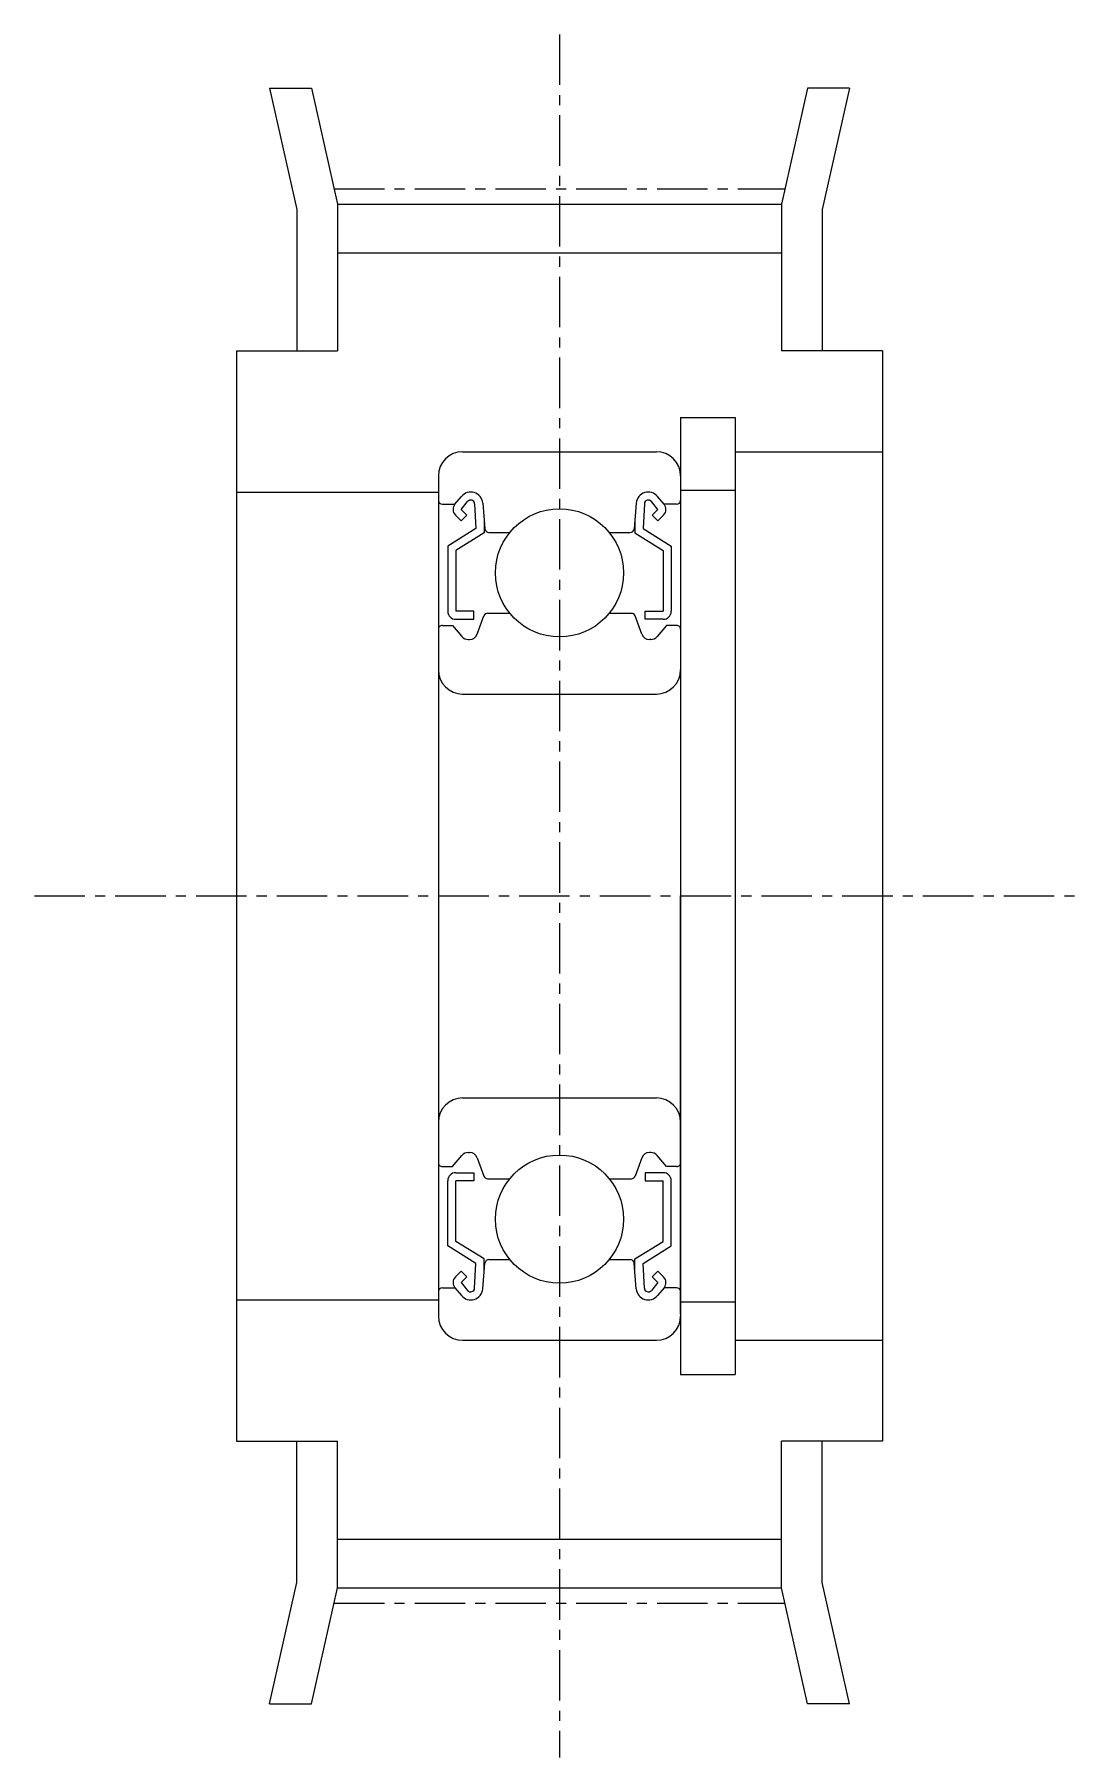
# Model space of a CAD drawing. Extents: x 68 to 217, y 69 to 206.
# Drawn here: x 191.16 to 217.16, y 163.12 to 205.78 of the extents above; entities outside this region: 2.
import ezdxf

# ---------------------------------------------------------------- set-up
doc = ezdxf.new("R2010")
doc.units = 0
doc.linetypes.add('CENTER', pattern=[2, 1.25, -0.25, 0.25, -0.25])
doc.layers.get('0').update_dxf_attribs({"linetype": 'CONTINUOUS'})
doc.layers.add('CENTER', color=1, linetype='CENTER')

msp = doc.modelspace()

# ---------------------------------------------------------------- linework, layer by layer
for p, q in [((196.979, 204.45), (198.014, 204.45)), ((196.979, 204.45), (197.658, 201.443)), ((198.014, 204.45), (198.658, 201.575)), ((210.302, 204.45), (209.658, 201.575)), ((211.337, 204.45), (210.302, 204.45)), ((211.337, 204.45), (210.658, 201.443)), ((197.658, 201.443), (197.658, 197.95)), ((198.658, 201.575), (209.658, 201.575)), ((198.658, 201.575), (198.658, 197.95)), ((209.658, 201.575), (209.658, 197.95)), ((210.658, 201.443), (210.658, 197.95)), ((198.658, 200.375), (209.658, 200.375)), ((196.158, 197.95), (196.158, 170.95)), ((196.158, 197.95), (198.658, 197.95)), ((212.158, 197.95), (209.658, 197.95)), ((212.158, 197.95), (212.158, 170.95)), ((207.158, 196.3), (208.506, 196.3)), ((207.158, 196.3), (207.158, 172.6)), ((208.506, 196.3), (208.506, 172.6)), ((201.758, 195.45), (206.558, 195.45)), ((208.506, 195.45), (212.158, 195.45)), ((201.158, 194.85), (201.158, 174.05)), ((207.158, 194.8), (207.158, 184.45)), ((196.158, 194.45), (201.158, 194.45)), ((201.258, 194.15), (201.568, 194.15)), ((201.568, 194.15), (201.73, 194.343)), ((201.721, 194.021), (201.884, 194.215)), ((202.057, 194.16), (202.09, 193.548)), ((202.256, 194.178), (202.311, 193.541)), ((206.06, 194.178), (206.005, 193.541)), ((206.259, 194.16), (206.226, 193.548)), ((206.595, 194.021), (206.432, 194.215)), ((206.748, 194.15), (206.586, 194.343)), ((207.058, 194.15), (206.748, 194.15)), ((207.156, 194.5), (208.506, 194.5)), ((201.721, 193.739), (201.58, 193.88)), ((201.863, 193.88), (201.721, 194.021)), ((201.721, 193.739), (201.863, 193.88)), ((202.29, 193.784), (202.29, 193.437)), ((206.026, 193.784), (206.026, 193.437)), ((206.453, 193.88), (206.595, 194.021)), ((206.595, 193.739), (206.453, 193.88)), ((206.595, 193.739), (206.736, 193.88)), ((202.09, 193.548), (201.39, 193.111)), ((202.29, 193.437), (201.59, 193)), ((202.411, 193.45), (202.925, 193.45)), ((205.391, 193.45), (205.905, 193.45)), ((206.026, 193.437), (206.726, 193)), ((206.226, 193.548), (206.926, 193.111)), ((201.39, 193.111), (201.39, 191.5)), ((201.59, 193), (201.59, 191.5)), ((206.726, 193), (206.726, 191.5)), ((206.926, 193.111), (206.926, 191.5)), ((201.258, 191.15), (201.508, 191.15)), ((201.508, 191.15), (201.742, 190.871)), ((202.04, 191.5), (201.59, 191.5)), ((201.59, 191.3), (202.04, 191.3)), ((202.04, 191.3), (202.04, 191.5)), ((202.119, 190.932), (202.283, 191.384)), ((202.377, 191.45), (202.925, 191.45)), ((205.391, 191.45), (205.939, 191.45)), ((206.197, 190.932), (206.033, 191.384)), ((206.276, 191.3), (206.276, 191.5)), ((206.276, 191.5), (206.726, 191.5)), ((206.726, 191.3), (206.276, 191.3)), ((206.808, 191.15), (206.574, 190.871)), ((207.058, 191.15), (206.808, 191.15)), ((201.895, 190.8), (201.931, 190.8)), ((206.421, 190.8), (206.385, 190.8)), ((201.758, 189.45), (206.558, 189.45)), ((207.158, 174.1), (207.158, 184.45)), ((201.758, 179.45), (206.558, 179.45)), ((201.508, 177.75), (201.742, 178.029)), ((201.895, 178.1), (201.931, 178.1)), ((202.119, 177.968), (202.283, 177.516)), ((206.197, 177.968), (206.033, 177.516)), ((206.421, 178.1), (206.385, 178.1)), ((206.808, 177.75), (206.574, 178.029)), ((201.258, 177.75), (201.508, 177.75)), ((201.59, 177.6), (202.04, 177.6)), ((202.04, 177.6), (202.04, 177.4)), ((206.276, 177.6), (206.276, 177.4)), ((206.726, 177.6), (206.276, 177.6)), ((207.058, 177.75), (206.808, 177.75)), ((201.39, 175.789), (201.39, 177.4)), ((201.59, 175.9), (201.59, 177.4)), ((202.04, 177.4), (201.59, 177.4)), ((202.377, 177.45), (202.925, 177.45)), ((205.391, 177.45), (205.939, 177.45)), ((206.276, 177.4), (206.726, 177.4)), ((206.726, 175.9), (206.726, 177.4)), ((206.926, 175.789), (206.926, 177.4)), ((202.09, 175.352), (201.39, 175.789)), ((202.29, 175.463), (201.59, 175.9)), ((206.026, 175.463), (206.726, 175.9)), ((206.226, 175.352), (206.926, 175.789)), ((201.94, 175.681), (201.94, 175.681)), ((202.057, 174.74), (202.09, 175.352)), ((202.115, 175.572), (202.115, 175.572)), ((202.256, 174.722), (202.311, 175.359)), ((202.29, 175.116), (202.29, 175.463)), ((202.411, 175.45), (202.925, 175.45)), ((205.391, 175.45), (205.905, 175.45)), ((206.06, 174.722), (206.005, 175.359)), ((206.026, 175.116), (206.026, 175.463)), ((206.259, 174.74), (206.226, 175.352)), ((201.721, 175.161), (201.58, 175.02)), ((201.721, 175.161), (201.863, 175.02)), ((201.863, 175.02), (201.721, 174.879)), ((206.595, 175.161), (206.453, 175.02)), ((206.453, 175.02), (206.595, 174.879)), ((206.595, 175.161), (206.736, 175.02)), ((201.258, 174.75), (201.568, 174.75)), ((201.568, 174.75), (201.73, 174.557)), ((201.721, 174.879), (201.884, 174.685)), ((206.595, 174.879), (206.432, 174.685)), ((206.748, 174.75), (206.586, 174.557)), ((207.058, 174.75), (206.748, 174.75)), ((196.158, 174.45), (201.158, 174.45)), ((207.156, 174.4), (208.506, 174.4)), ((201.758, 173.45), (206.558, 173.45)), ((208.506, 173.45), (212.158, 173.45)), ((207.158, 172.6), (208.506, 172.6)), ((196.158, 170.95), (198.658, 170.95)), ((197.658, 167.456), (197.658, 170.95)), ((198.658, 167.325), (198.658, 170.95)), ((209.658, 167.325), (209.658, 170.95)), ((212.158, 170.95), (209.658, 170.95)), ((210.658, 167.456), (210.658, 170.95)), ((198.658, 168.525), (209.658, 168.525)), ((196.979, 164.45), (197.658, 167.456)), ((198.014, 164.45), (198.658, 167.325)), ((198.658, 167.325), (209.658, 167.325)), ((210.302, 164.45), (209.658, 167.325)), ((211.337, 164.45), (210.658, 167.456)), ((196.979, 164.45), (198.014, 164.45)), ((211.337, 164.45), (210.302, 164.45))]:
    msp.add_line(p, q)
for centre in [(204.158, 192.45), (204.158, 176.45)]:
    msp.add_circle(centre, 1.587)
for centre, radius, start, end in [((201.758, 194.85), 0.6, 90, 180), ((206.558, 194.85), 0.6, 0, 90), ((201.258, 194.25), 0.1, 180, 270), ((201.721, 194.021), 0.2, 139.8648, 225.0001), ((201.959, 194.152), 0.298, 5.0005, 140.1714), ((201.959, 194.152), 0.0983, 4.6645, 139.9739), ((206.357, 194.152), 0.298, 39.8286, 174.9997), ((206.357, 194.152), 0.0983, 40.0264, 175.3357), ((206.595, 194.021), 0.2, 314.9967, 40.1352), ((207.058, 194.25), 0.1, 269.9995, 359.9913), ((202.411, 193.55), 0.1, 185.1444, 270), ((205.905, 193.55), 0.1, 269.9995, 354.8557), ((201.258, 191.05), 0.1, 89.9995, 180), ((201.59, 191.5), 0.2, 180, 270), ((202.377, 191.35), 0.1, 89.9995, 160.1157), ((205.939, 191.35), 0.1, 19.8845, 90.0002), ((206.726, 191.5), 0.2, 269.9998, 359.9956), ((207.058, 191.05), 0.1, 359.9913, 90.0002), ((201.895, 191), 0.2, 220.1384, 270), ((201.931, 191), 0.2, 270, 340.1117), ((206.385, 191), 0.2, 199.8883, 269.9998), ((206.421, 191), 0.2, 269.9998, 319.8615), ((201.758, 190.05), 0.6, 180, 270), ((206.558, 190.05), 0.6, 270, 0), ((201.758, 178.85), 0.6, 90, 180), ((206.558, 178.85), 0.6, 0, 90), ((201.895, 177.9), 0.2, 90, 139.8616), ((201.931, 177.9), 0.2, 19.8883, 90), ((206.385, 177.9), 0.2, 90.0002, 160.1117), ((206.421, 177.9), 0.2, 40.1385, 90.0002), ((201.258, 177.85), 0.1, 179.9999, 270.0005), ((201.59, 177.4), 0.2, 90, 179.9999), ((202.377, 177.55), 0.1, 199.8843, 270.0005), ((205.939, 177.55), 0.1, 269.9998, 340.1155), ((206.726, 177.4), 0.2, 0.0044, 90.0002), ((207.058, 177.85), 0.1, 269.9998, 0.0087), ((202.411, 175.35), 0.1, 90, 174.8556), ((205.905, 175.35), 0.1, 5.1443, 90.0005), ((201.721, 174.879), 0.2, 134.9999, 220.1352), ((206.595, 174.879), 0.2, 319.8648, 45.0033), ((201.258, 174.65), 0.1, 90, 179.9999), ((201.959, 174.748), 0.298, 219.8286, 354.9995), ((201.959, 174.748), 0.0983, 220.0261, 355.3355), ((206.357, 174.748), 0.298, 185.0003, 320.1714), ((206.357, 174.748), 0.0983, 184.6643, 319.9736), ((207.058, 174.65), 0.1, 0.0087, 90.0005), ((201.758, 174.05), 0.6, 180, 270), ((206.558, 174.05), 0.6, 270, 0)]:
    msp.add_arc(centre, radius, start, end)
at = {"layer": 'CENTER', "color": 1, "linetype": 'CENTER'}
for p, q in [((204.158, 205.78), (204.158, 163.12)), ((198.573, 201.955), (209.743, 201.955)), ((191.158, 184.45), (217.158, 184.45)), ((198.573, 166.945), (209.743, 166.945))]:
    msp.add_line(p, q, dxfattribs=at)

# ---------------------------------------------------------------- texts
for p in [(67.776, 83.806), (67.776, 68.806)]:
    msp.add_text('AHTF22T5100', height=4).set_placement(p)

doc.saveas('drawing.dxf')
